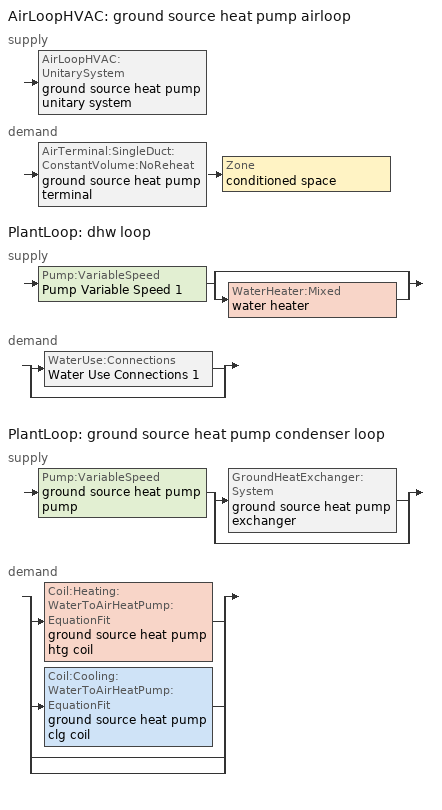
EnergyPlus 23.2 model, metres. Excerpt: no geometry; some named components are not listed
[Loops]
AirLoopHVAC 'ground source heat pump airloop'
 supply: AirLoopHVAC:UnitarySystem 'ground source heat pump unitary system'
 demand: AirTerminal:SingleDuct:ConstantVolume:NoReheat 'ground source heat pump terminal' > Zone 'conditioned space'
PlantLoop 'dhw loop'
 supply: Pump:VariableSpeed 'Pump Variable Speed 1' > split
  | bypass
  | WaterHeater:Mixed 'water heater'
 demand: split
  | WaterUse:Connections 'Water Use Connections 1'
  | bypass
PlantLoop 'ground source heat pump condenser loop'
 supply: Pump:VariableSpeed 'ground source heat pump pump' > split
  | GroundHeatExchanger:System 'ground source heat pump exchanger'
  | bypass
 demand: split
  | Coil:Heating:WaterToAirHeatPump:EquationFit 'ground source heat pump htg coil'
  | Coil:Cooling:WaterToAirHeatPump:EquationFit 'ground source heat pump clg coil'
  | bypass
  | bypass
[ZoneControl:Thermostat]
conditioned space Thermostat: Zone or ZoneList=conditioned space; Control Type Schedule=conditioned space Thermostat Schedule; Control 1=conditioned space temperature setpoint; Temperature Difference Between Cutout And Setpoint {deltaC}=0
[ThermostatSetpoint:DualSetpoint]
conditioned space temperature setpoint: Heating Setpoint Temperature Schedule=heating setpoint; Cooling Setpoint Temperature Schedule=cooling setpoint
[AirTerminal:SingleDuct:ConstantVolume:NoReheat]
ground source heat pump terminal: Availability Schedule=Always On Discrete; Maximum Air Flow Rate {m3/s}=0.242109
[Zone equipment]
conditioned space: ground source heat pump terminal
[AirLoopHVAC]
ground source heat pump airloop: Design Supply Air Flow Rate {m3/s}=0.242109; Design Return Air Flow Fraction of Supply Air Flow=1
[Sizing:System]
ground source heat pump airloop: Type of Load to Size On=Sensible; Design Outdoor Air Flow Rate {m3/s}=Autosize; Central Heating Maximum System Air Flow Ratio=0.3; Preheat Design Temperature {C}=7; Preheat Design Humidity Ratio {kgWater/kgDryAir}=0.008; Precool Design Temperature {C}=12.8; Precool Design Humidity Ratio {kgWater/kgDryAir}=0.008; Central Cooling Design Supply Air Temperature {C}=12.8; Central Heating Design Supply Air Temperature {C}=16.7; Type of Zone Sum to Use=NonCoincident; 100% Outdoor Air in Cooling=Yes; 100% Outdoor Air in Heating=Yes; Central Cooling Design Supply Air Humidity Ratio {kgWater/kgDryAir}=0.0085; Central Heating Design Supply Air Humidity Ratio {kgWater/kgDryAir}=0.008; Cooling Supply Air Flow Rate Method=DesignDay; Cooling Supply Air Flow Rate {m3/s}=0; Cooling Supply Air Flow Rate Per Floor Area {m3/s-m2}=0.00996765; Cooling Fraction of Autosized Cooling Supply Air Flow Rate=1; Cooling Supply Air Flow Rate Per Unit Cooling Capacity {m3/s-W}=3.94755e-05; Heating Supply Air Flow Rate Method=DesignDay; Heating Supply Air Flow Rate {m3/s}=0; Heating Supply Air Flow Rate Per Floor Area {m3/s-m2}=0.00996765; Heating Fraction of Autosized Heating Supply Air Flow Rate=1; Heating Fraction of Autosized Cooling Supply Air Flow Rate=1; Heating Supply Air Flow Rate Per Unit Heating Capacity {m3/s-W}=3.15882e-05; System Outdoor Air Method=ZoneSum; Zone Maximum Outdoor Air Fraction=1; Cooling Design Capacity Method=CoolingDesignCapacity; Cooling Design Capacity {W}=Autosize; Cooling Design Capacity Per Floor Area {W/m2}=234.7; Fraction of Autosized Cooling Design Capacity=1; Heating Design Capacity Method=HeatingDesignCapacity; Heating Design Capacity {W}=Autosize; Heating Design Capacity Per Floor Area {W/m2}=157; Fraction of Autosized Heating Design Capacity=1; Central Cooling Capacity Control Method=OnOff; Occupant Diversity=Autosize
[AirLoopHVAC:UnitarySystem]
ground source heat pump unitary system: Control Type=Load; Controlling Zone or Thermostat Location=conditioned space; Dehumidification Control Type=None; Availability Schedule=Always On Discrete; Supply Fan=ground source heat pump supply fan; Fan Placement=BlowThrough; Supply Air Fan Operating Mode Schedule=ground source heat pump auto fan schedule; Heating Coil=ground source heat pump htg coil; DX Heating Coil Sizing Ratio=1; Cooling Coil=ground source heat pump clg coil; Use DOAS DX Cooling Coil=No; Minimum Supply Air Temperature {C}=2; Latent Load Control=SensibleOnlyLoadControl; Supplemental Heating Coil=ground source heat pump backup htg coil; Cooling Supply Air Flow Rate Method=SupplyAirFlowRate; Cooling Supply Air Flow Rate {m3/s}=0.156687; Heating Supply Air Flow Rate Method=SupplyAirFlowRate; Heating Supply Air Flow Rate {m3/s}=0.242109; No Load Supply Air Flow Rate Method=SupplyAirFlowRate; No Load Supply Air Flow Rate {m3/s}=0; Maximum Supply Air Temperature {C}=93.3333; Maximum Outdoor Dry-Bulb Temperature for Supplemental Heater Operation {C}=4.44444; Ancillary On-Cycle Electric Power {W}=0; Ancillary Off-Cycle Electric Power {W}=0
[Fan:SystemModel]
ground source heat pump supply fan: Availability Schedule=Always On Discrete; Design Maximum Air Flow Rate {m3/s}=0.242109; Speed Control Method=Discrete; Electric Power Minimum Flow Rate Fraction=0.2; Design Pressure Rise {Pa}=595.935; Motor Efficiency=1; Motor In Air Stream Fraction=1; Design Electric Power Consumption {W}=Autosize; Design Power Sizing Method=TotalEfficiencyAndPressure; Electric Power Per Unit Flow Rate {W/(m3/s)}=840; Electric Power Per Unit Flow Rate Per Unit Pressure {W/((m3/s)-Pa)}=1.66667; Fan Total Efficiency=0.75; Motor Loss Radiative Fraction=0; Number of Speeds=2; Speed Flow Fraction 1=0.64717; Speed Electric Power Fraction 1=0.27106; Speed Flow Fraction 2=1; Speed Electric Power Fraction 2=1
[Coil:Heating:WaterToAirHeatPump:EquationFit]
ground source heat pump htg coil: Rated Air Flow Rate {m3/s}=0.242109; Rated Water Flow Rate {m3/s}=0.000189271; Gross Rated Heating Capacity {W}=5641.62; Gross Rated Heating COP {W/W}=4.20009; Rated Entering Water Temperature {C}=20; Rated Entering Air Dry-Bulb Temperature {C}=20; Ratio of Rated Heating Capacity to Rated Cooling Capacity=1; Heating Capacity Curve=ground source heat pump htg cap curve; Heating Power Consumption Curve=ground source heat pump htg power curve; Part Load Fraction Correlation Curve=PLFCorrelationCurve 1
[Coil:Cooling:WaterToAirHeatPump:EquationFit]
ground source heat pump clg coil: Rated Air Flow Rate {m3/s}=0.156687; Rated Water Flow Rate {m3/s}=0.000189271; Gross Rated Total Cooling Capacity {W}=5641.62; Gross Rated Sensible Cooling Capacity {W}=4118.53; Gross Rated Cooling COP {W/W}=5.92081; Rated Entering Water Temperature {C}=30; Rated Entering Air Dry-Bulb Temperature {C}=27; Rated Entering Air Wet-Bulb Temperature {C}=19; Total Cooling Capacity Curve=ground source heat pump clg total cap curve; Sensible Cooling Capacity Curve=ground source heat pump clg sens cap curve; Cooling Power Consumption Curve=ground source heat pump clg power curve; Part Load Fraction Correlation Curve=PLFCorrelationCurve; Nominal Time for Condensate Removal to Begin {s}=1000; Ratio of Initial Moisture Evaporation Rate and Steady State Latent Capacity=1.5; Maximum Cycling Rate {cycles/hr}=2.5; Latent Capacity Time Constant {s}=60; Fan Delay Time {s}=60
[Coil:Heating:Electric]
ground source heat pump backup htg coil: Availability Schedule=Always On Discrete; Efficiency=1; Nominal Capacity {W}=7522.26
[PlantLoop] Fluid Type=Water; Minimum Loop Flow Rate {m3/s}=0; Plant Loop Demand Calculation Scheme=SingleSetpoint; Common Pipe Simulation=None
Name | Plant Equipment Operation Scheme | Maximum Loop Temperature {C} | Minimum Loop Temperature {C} | Maximum Loop Flow Rate {m3/s} | Plant Loop Volume {m3} | Load Distribution Scheme
dhw loop | dhw loop Operation Schemes | 100 | 0 | 0.01 | 0.003 | Optimal
ground source heat pump condenser loop | ground source heat pump condenser loop Operation Schemes | 48.88889 | -0.455556 | 0.000189271 | Autocalculate | SequentialLoad
[Sizing:Plant] Loop Design Temperature Difference {deltaC}=5.55556; Sizing Option=NonCoincident; Zone Timesteps in Averaging Window=1; Coincident Sizing Factor Mode=None
Name | Loop Type | Design Loop Exit Temperature {C}
dhw loop | Heating | 52.6667
ground source heat pump condenser loop | Condenser | 29.4444
[Pump:VariableSpeed] Fraction of Motor Inefficiencies to Fluid Stream=0; Coefficient 1 of the Part Load Performance Curve=0; Coefficient 2 of the Part Load Performance Curve=1; Coefficient 3 of the Part Load Performance Curve=0; Coefficient 4 of the Part Load Performance Curve=0; Design Minimum Flow Rate {m3/s}=0; Pump Control Type=Intermittent; Skin Loss Radiative Fraction=0.5; Design Power Sizing Method=PowerPerFlowPerPressure; Design Electric Power per Unit Flow Rate {W/(m3/s)}=348701.1; Design Shaft Power per Unit Flow Rate per Unit Head {W/((m3/s)-Pa)}=1.28205; Design Minimum Flow Rate Fraction=0
Name | Design Maximum Flow Rate {m3/s} | Design Pump Head {Pa} | Design Power Consumption {W} | Motor Efficiency
Pump Variable Speed 1 | 0.01 | 1 | 0 | 1
ground source heat pump pump | 0.00180469 | 20000 | 48.125 | 0.85
[WaterHeater:Mixed]
water heater: Tank Volume {m3}=0.143846; Setpoint Temperature Schedule=water heater setpoint; Deadband Temperature Difference {deltaC}=2; Maximum Temperature Limit {C}=99; Heater Control Type=Cycle; Heater Maximum Capacity {W}=10550.6; Heater Minimum Capacity {W}=0; Heater Ignition Minimum Flow Rate {m3/s}=0; Heater Ignition Delay {s}=0; Heater Fuel Type=NaturalGas; Heater Thermal Efficiency=0.774905; Off Cycle Parasitic Fuel Consumption Rate {W}=0; Off Cycle Parasitic Fuel Type=Electricity; Off Cycle Parasitic Heat Fraction to Tank=0; On Cycle Parasitic Fuel Consumption Rate {W}=0; On Cycle Parasitic Fuel Type=Electricity; On Cycle Parasitic Heat Fraction to Tank=0; Ambient Temperature Indicator=Zone; Ambient Temperature Zone=conditioned space; Off Cycle Loss Coefficient to Ambient Temperature {W/K}=4.19338; Off Cycle Loss Fraction to Zone=0.64; On Cycle Loss Coefficient to Ambient Temperature {W/K}=4.19338; On Cycle Loss Fraction to Zone=1; Use Side Effectiveness=1; Source Side Effectiveness=1; Use Side Design Flow Rate {m3/s}=Autosize; Source Side Design Flow Rate {m3/s}=Autosize; Indirect Water Heating Recovery Time {hr}=1.5; Source Side Flow Control Mode=IndirectHeatPrimarySetpoint
[WaterHeater:Sizing]
water heater: Design Mode=PeakDraw; Time Storage Can Meet Peak Draw {hr}=0.538503; Time for Tank Recovery {hr}=0; Nominal Tank Volume for Autosizing Plant Connections {m3}=1
[SetpointManager:Scheduled]
Setpoint Manager Scheduled 1: Control Variable=Temperature; Schedule=dhw temp
[WaterUse:Connections]
Water Use Connections 1: Drain Water Heat Exchanger Type=None; Drain Water Heat Exchanger Destination=Plant; Water Use Equipment Name 1=dhw fixtures; Water Use Equipment Name 2=dhw distribution waste; Water Use Equipment Name 3=clothes washer; Water Use Equipment Name 4=dishwasher
[WaterUse:Equipment]
Name | Peak Flow Rate {m3/s} | Flow Rate Fraction Schedule | Target Temperature Schedule
dhw fixtures | 1.55241e-05 | hot_water_fixtures | mixed water temperature schedule
dhw distribution waste | 5.96276e-06 | hot_water_fixtures | mixed water temperature schedule
clothes washer | 5.83232e-06 | hot_water_clothes_washer
[PlantEquipmentOperationSchemes] Control Scheme Schedule Name 1=Always On Discrete
Name | Control Scheme Object Type 1 | Control Scheme Name 1
dhw loop Operation Schemes | PlantEquipmentOperation:HeatingLoad | dhw loop Heating Operation Scheme
ground source heat pump condenser loop Operation Schemes | PlantEquipmentOperation:Uncontrolled | ground source heat pump condenser loop Uncontrolled Operation Scheme
[PlantEquipmentOperation:HeatingLoad]
dhw loop Heating Operation Scheme: Load Range Lower Limit 1 {W}=0; Load Range Upper Limit 1 {W}=1000000000; Range Equipment List Name 1=dhw loop Heating Equipment List
[PlantEquipmentList]
dhw loop Heating Equipment List: WaterHeater:Mixed, water heater
ground source heat pump condenser loop Uncontrolled Equipment List: GroundHeatExchanger:System, ground source heat pump exchanger
[SetpointManager:FollowGroundTemperature]
ground source heat pump condenser loop temp: Control Variable=Temperature; Offset Temperature Difference {deltaC}=0; Maximum Setpoint Temperature {C}=48.88889; Minimum Setpoint Temperature {C}=-0.455556
[PlantEquipmentOperation:Uncontrolled]
ground source heat pump condenser loop Uncontrolled Operation Scheme: Equipment List=ground source heat pump condenser loop Uncontrolled Equipment List
[EnergyManagementSystem:InternalVariable]
Name | Internal Data Index Key | Internal Data Type
ground_source_heat_pump_airloop_max_sup_fan_mfr | ground source heat pump supply fan | Fan Maximum Mass Flow Rate
ground_source_heat_pump_pump_rated_mfr | ground source heat pump pump | Pump Maximum Mass Flow Rate
[EnergyManagementSystem:Sensor]
Name | Output:Variable or Output:Meter Index Key | Output:Variable or Output:Meter
ground_source_heat_pump_airloop_Fan_RTF_s | ground source heat pump supply fan | Fan Runtime Fraction Speed 1
ground_source_heat_pump_airloop_Fan_RTF_s_1 | ground source heat pump supply fan | Fan Runtime Fraction Speed 2
ground_source_heat_pump_backup_htg_coil_s; ground_source_heat_pump_backup_htg_coil_s_1 | ground source heat pump backup htg coil | Heating Coil Heating Energy
ground_source_heat_pump_clg_coil_s; ground_source_heat_pump_clg_coil_s_1 | ground source heat pump clg coil | Cooling Coil Total Cooling Energy
ground_source_heat_pump_htg_coil_s; ground_source_heat_pump_htg_coil_s_1 | ground source heat pump htg coil | Heating Coil Heating Energy
ground_source_heat_pump_pump_mfr_s | ground source heat pump pump | Pump Mass Flow Rate
ground_source_heat_pump_pump_s | ground source heat pump pump | Pump Electricity Energy
ground_source_heat_pump_supply_fan_s | ground source heat pump supply fan | Fan Electricity Energy
ground_source_heat_pump_unitary_system_plr_s | ground source heat pump unitary system | Unitary System Part Load Ratio
tin_s | conditioned space | Zone Mean Air Temperature
tout_s | conditioned space | Zone Outdoor Air Drybulb Temperature
water_heater_energy | water heater | Water Heater NaturalGas Rate
water_heater_off_cycle_parasitic | water heater | Water Heater Off Cycle Parasitic Electricity Rate
water_heater_on_cycle_parasitic | water heater | Water Heater On Cycle Parasitic Electricity Rate
win_s | conditioned space | Zone Air Humidity Ratio
zone_clg_unmet_s | conditioned space | Zone Cooling Setpoint Not Met Time
zone_htg_unmet_s | conditioned space | Zone Heating Setpoint Not Met Time
[EnergyManagementSystem:Actuator]
ground_source_heat_pump_pump_pressure_rise_act: Actuated Component Unique=ground source heat pump pump; Actuated Component Type=Pump; Actuated Component Control Type=Pump Pressure Rise
[EnergyManagementSystem:Program]
infil_program: Set p_m = 0.14; Set p_s = 0.22; Set s_m = 270; Set s_s = 370; Set z_m = 9.99744; Set z_s = 2.9718; Set f_t = (((s_m/z_m)^p_m)*((z_s/s_s)^p_s)); Set Tdiff = tin_s-tout_s; Set dT = @Abs Tdiff; Set c = 0.0535; Set Cs = 0.0745; Set Cw = 0.149; Set n = 0.65; Set sft = (f_t*0.7000000000000001); Set temp1 = ((c*Cw)*((sft*site_vw_s)^(2*n)))^2; Set Qinf = (((c*Cs*(dT^n))^2)+temp1)^0.5; Set Qinf = (@Max Qinf 0); Set mech_vent_house_fan_sensible_load_equip_act = 0.0; Set mech_vent_house_fan_latent_load_equip_act = 0.0; Set OASupInPb = out_pb_s; Set OASupInTemp = tout_s; Set OASupInW = out_wt_s; Set OASupRho = (@RhoAirFnPbTdbW OASupInPb OASupInTemp OASupInW); Set OASupCp = (@CpAirFnW OASupInW); Set OASupInEnth = (@HFnTdbW OASupInTemp OASupInW); Set ZoneTemp = tin_s; Set ZoneW = win_s; Set ZoneCp = (@CpAirFnW ZoneW); Set ZoneAirEnth = (@HFnTdbW ZoneTemp ZoneW); Set mech_vent_house_fan_cfis_act = 0.0; Set QWHV_cfis_sup = 0.0; Set QWHV_cfis_suppl_sup = 0.0; Set QWHV_cfis_suppl_exh = 0.0; Set Qrange = 0; Set Qrange = Qrange + 0.04719 * mech_vent_range_fan_0_sch_s; Set Qbath = 0; Set Qbath = Qbath + 0.04719 * mech_vent_bath_fan_0_sch_s; Set Qdryer = 0; Set Qdryer = Qdryer + 0.07639 * clothes_dryer_exhaust_0_sch_s; Set QWHV_sup = 0.0; Set QWHV_exh = 0.0; Set Qexhaust = Qrange + Qbath + Qdryer + QWHV_exh + QWHV_cfis_suppl_exh; Set Qsupply = QWHV_sup + QWHV_cfis_sup + QWHV_cfis_suppl_sup; Set Qfan = (@Max Qexhaust Qsupply); If Qfan > 0; Set Qavg = ((Qexhaust + Qsupply) / 2.0); If ((@Abs (Qexhaust - Qavg)) / Qavg) <= 0.1; Set phi = 1; Else; Set phi = (Qinf / (Qinf + Qfan)); EndIf; Set Qinf_adj = phi * Qinf; Else; Set Qinf_adj = Qinf; EndIf; Set infil_flow_act = Qinf_adj; Set Qload = Qfan; Set Effectiveness_Sens = 0.0; Set Effectiveness_Lat = 0.0; Set Fan_MFR = Qload * OASupRho; Set ZoneInEnth = OASupInEnth; Set ZoneInTemp = OASupInTemp; Set FanTotalToCond = Fan_MFR * (ZoneInEnth - ZoneAirEnth); Set FanSensToCond = Fan_MFR * ZoneCp * (ZoneInTemp - ZoneTemp); Set FanLatToCond = FanTotalToCond - FanSensToCond; Set mech_vent_house_fan_sensible_load_equip_act = mech_vent_house_fan_sensible_load_equip_act + FanSensToCond; Set mech_vent_house_fan_latent_load_equip_act = mech_vent_house_fan_latent_load_equip_act + FanLatToCond
natural_vent_program: Set Tin = tin_s; Set Tout = tout_s; Set Wout = out_wt_s; Set Pbar = out_pb_s; Set Phiout = (@RhFnTdbWPb Tout Wout Pbar); Set MaxHR = 0.0115; Set MaxRH = 0.7; Set Tnvsp = (htg_sp_s + clg_sp_s) / 2; Set NVavail = natural_vent_s; Set ClgSsnAvail = cool_season; Set natural_vent_flow_act = 0; Set whole_house_fan_flow_act = 0; Set whole_house_fan_mix_act = 0; Set whole_house_fan_act = 0; If ((Wout < MaxHR) && (Phiout < MaxRH) && (Tin > Tout) && (Tin > Tnvsp) && (ClgSsnAvail > 0)); Set WHF_Flow = 0; Set Adj = (Tin-Tnvsp)/(Tin-Tout); Set Adj = (@Min Adj 1); Set Adj = (@Max Adj 0); If (WHF_Flow > 0); Set whole_house_fan_flow_act = WHF_Flow*Adj; Set whole_house_fan_mix_act = WHF_Flow*Adj; Set WHF_W = 0; Set whole_house_fan_act = WHF_W*Adj; ElseIf (NVavail > 0); Set NVArea = 3200.639792256001; Set Cs = 0.00010930442197923115; Set Cw = 6.798490431308354e-05; Set Tdiff = Tin-Tout; Set dT = (@Abs Tdiff); Set Vwind = site_vw_s; Set SGNV = NVArea*Adj*((((Cs*dT)+(Cw*(Vwind^2)))^0.5)/1000); Set MaxNV = 2.7423292766208007; Set natural_vent_flow_act = (@Min SGNV MaxNV); EndIf; EndIf
total_loads_program: Set loads_htg_tot = 0; Set loads_clg_tot = 0; If htg_load_cond > 0; Set loads_htg_tot = loads_htg_tot + (htg_load_cond - clg_load_cond) * 1.0; EndIf; If clg_load_cond > 0; Set loads_clg_tot = loads_clg_tot + (clg_load_cond - htg_load_cond) * 1.0; EndIf
unmet_hours_program: Set htg_unmet_hours = 0; Set clg_unmet_hours = 0; If ((DayOfYear >= 1) && (DayOfYear <= 365)); If zone_htg_unmet_s > htg_unmet_hours; Set htg_unmet_hours = zone_htg_unmet_s; EndIf; EndIf; If ((DayOfYear >= 1) && (DayOfYear <= 365)); If zone_clg_unmet_s > clg_unmet_hours; Set clg_unmet_hours = zone_clg_unmet_s; EndIf; EndIf
water_heater_EC_adj: Set dhw_e_cons = water_heater_energy + water_heater_on_cycle_parasitic + water_heater_off_cycle_parasitic; Set water_heater_ec_adj_act = 0.0 * dhw_e_cons / 1
[EnergyManagementSystem:ProgramCallingManager]
ground source heat pump pump disaggregate program calling manager: EndOfSystemTimestepBeforeHVACReporting; ground_source_heat_pump_pump_disaggregate_program
ground source heat pump pump power program calling manager: EndOfSystemTimestepBeforeHVACReporting; ground_source_heat_pump_pump_power_program
ground source heat pump supply fan disaggregate program calling manager: EndOfSystemTimestepBeforeHVACReporting; ground_source_heat_pump_supply_fan_disaggregate_program
infil_program calling manager: BeginZoneTimestepAfterInitHeatBalance; infil_program
natural_vent_program calling manager: BeginZoneTimestepAfterInitHeatBalance; natural_vent_program
total_loads_program calling manager: EndOfZoneTimestepAfterZoneReporting; total_loads_program
unmet_hours_program calling manager: EndOfZoneTimestepBeforeZoneReporting; unmet_hours_program
water heater EC_adj ProgramManager: EndOfSystemTimestepBeforeHVACReporting; water_heater_EC_adj
[EnergyManagementSystem:OutputVariable]
Name | EMS Variable | Type of Data in Variable | Update Frequency | EMS Program or Subroutine | Units
ground source heat pump pump disaggregate clg | ground_source_heat_pump_pump_clg | Summed | SystemTimestep | ground_source_heat_pump_pump_disaggregate_program | J
ground source heat pump pump disaggregate htg backup | ground_source_heat_pump_pump_backup_htg | Summed | SystemTimestep | ground_source_heat_pump_pump_disaggregate_program | J
ground source heat pump pump disaggregate htg primary | ground_source_heat_pump_pump_primary_htg | Summed | SystemTimestep | ground_source_heat_pump_pump_disaggregate_program | J
ground source heat pump supply fan disaggregate clg | ground_source_heat_pump_supply_fan_clg | Summed | SystemTimestep | ground_source_heat_pump_supply_fan_disaggregate_program | J
ground source heat pump supply fan disaggregate htg backup | ground_source_heat_pump_supply_fan_backup_htg | Summed | SystemTimestep | ground_source_heat_pump_supply_fan_disaggregate_program | J
ground source heat pump supply fan disaggregate htg primary | ground_source_heat_pump_supply_fan_primary_htg | Summed | SystemTimestep | ground_source_heat_pump_supply_fan_disaggregate_program | J
infil_flow_act_timeseries_outvar | infil_flow_act | Averaged | ZoneTimestep | infil_program | m^/s
natural_vent_flow_act_timeseries_outvar | natural_vent_flow_act | Averaged | ZoneTimestep | natural_vent_program | m^/s
Qfan_timeseries_outvar | Qfan | Averaged | ZoneTimestep | infil_program | m^/s
whole_house_fan_flow_act_timeseries_outvar | whole_house_fan_flow_act | Averaged | ZoneTimestep | natural_vent_program | m^/s
loads_htg_tot_peakload_outvar | loads_htg_tot | Summed | ZoneTimestep | total_loads_program | J
loads_clg_tot_peakload_outvar | loads_clg_tot | Summed | ZoneTimestep | total_loads_program | J
htg_unmet_hours_annual_outvar; htg_unmet_hours_timeseries_outvar | htg_unmet_hours | Summed | ZoneTimestep | unmet_hours_program | hr
clg_unmet_hours_annual_outvar | clg_unmet_hours | Summed | ZoneTimestep | unmet_hours_program | hr
[Schedule:Constant]
Name | Hourly Value
Always On Discrete | 1
dhw temp; water heater setpoint | 52.6667
ground source heat pump auto fan schedule | 0
mixed water temperature schedule | 40.5556
[Schedule:Day:Interval]
heating setpoint allday1: No, 24:00, 20
heating setpoint default day; cooling setpoint default day: No, 24:00, 0
cooling setpoint allday1: No, 24:00, 22.2222
[Schedule:Week:Daily]
heating setpoint Week Rule - Jan1-Dec31: heating setpoint allday1, heating setpoint allday1, heating setpoint allday1, heating setpoint allday1, heating setpoint allday1, heating setpoint allday1, heating setpoint allday1, heating setpoint default day, heating setpoint default day, heating setpoint default day, heating setpoint default day, heating setpoint default day
cooling setpoint Week Rule - Jan1-Dec31: cooling setpoint allday1, cooling setpoint allday1, cooling setpoint allday1, cooling setpoint allday1, cooling setpoint allday1, cooling setpoint allday1, cooling setpoint allday1, cooling setpoint default day, cooling setpoint default day, cooling setpoint default day, cooling setpoint default day, cooling setpoint default day
[Schedule:Year]
heating setpoint: heating setpoint Week Rule - Jan1-Dec31, 1, 1, 12, 31
cooling setpoint: cooling setpoint Week Rule - Jan1-Dec31, 1, 1, 12, 31
[Schedule:File] File=in.schedules.csv; Rows to Skip at Top=1; Number of Hours of Data=8760; Column Separator=Comma; Interpolate to Timestep=No; Minutes per Item=60; Adjust Schedule for Daylight Savings=Yes
Name | Column Number
dishwasher | 5
hot_water_fixtures | 13
hot_water_clothes_washer | 12
[Schedule:Compact]
conditioned space Thermostat Schedule: Through: 12/31, For: AllDays, Until: 24:00, 4
[Curve:QuadLinear] Minimum Value of w {BasedOnField A2}=-100; Maximum Value of w {BasedOnField A2}=100; Minimum Value of x {BasedOnField A3}=-100; Maximum Value of x {BasedOnField A3}=100; Minimum Value of y {BasedOnField A4}=0; Maximum Value of y {BasedOnField A4}=100; Minimum Value of z {BasedOnField A5}=0; Maximum Value of z {BasedOnField A5}=100; Input Unit Type for w=Dimensionless; Input Unit Type for x=Dimensionless; Input Unit Type for y=Dimensionless; Input Unit Type for z=Dimensionless
Name | Coefficient1 Constant | Coefficient2 w | Coefficient3 x | Coefficient4 y | Coefficient5 z
ground source heat pump htg cap curve | -5.1265 | -0.939976 | 7.21443 | 0.121066 | 0.0518098
ground source heat pump htg power curve | -7.73235 | 6.43391 | 2.29152 | -0.175599 | 0.00588887
ground source heat pump clg total cap curve | -1.57177 | 4.60344 | -2.15977 | 0.0590965 | 0.0194697
ground source heat pump clg power curve | -4.42471 | 0.658017 | 4.37332 | 0.174096 | -0.0526515
[Curve:Linear] Coefficient1 Constant=0.833746; Coefficient2 x=0.166254; Minimum Value of x {BasedOnField A2}=0; Maximum Value of x {BasedOnField A2}=1; Minimum Curve Output {BasedOnField A3}=0; Maximum Curve Output {BasedOnField A3}=1; Input Unit Type for X=Dimensionless; Output Unit Type=Dimensionless
PLFCorrelationCurve 1; PLFCorrelationCurve
[Curve:QuintLinear]
ground source heat pump clg sens cap curve: Coefficient1 Constant=4.54173; Coefficient2 v=14.7653; Coefficient3 w=-18.3541; Coefficient4 x=-0.744014; Coefficient5 y=0.545561; Coefficient6 z=0.018262; Minimum Value of v {BasedOnField A2}=-100; Maximum Value of v {BasedOnField A2}=100; Minimum Value of w {BasedOnField A2}=-100; Maximum Value of w {BasedOnField A2}=100; Minimum Value of x {BasedOnField A3}=-100; Maximum Value of x {BasedOnField A3}=100; Minimum Value of y {BasedOnField A4}=0; Maximum Value of y {BasedOnField A4}=100; Minimum Value of z {BasedOnField A5}=0; Maximum Value of z {BasedOnField A5}=100; Input Unit Type for v=Dimensionless; Input Unit Type for w=Dimensionless; Input Unit Type for x=Dimensionless; Input Unit Type for y=Dimensionless; Input Unit Type for z=Dimensionless
